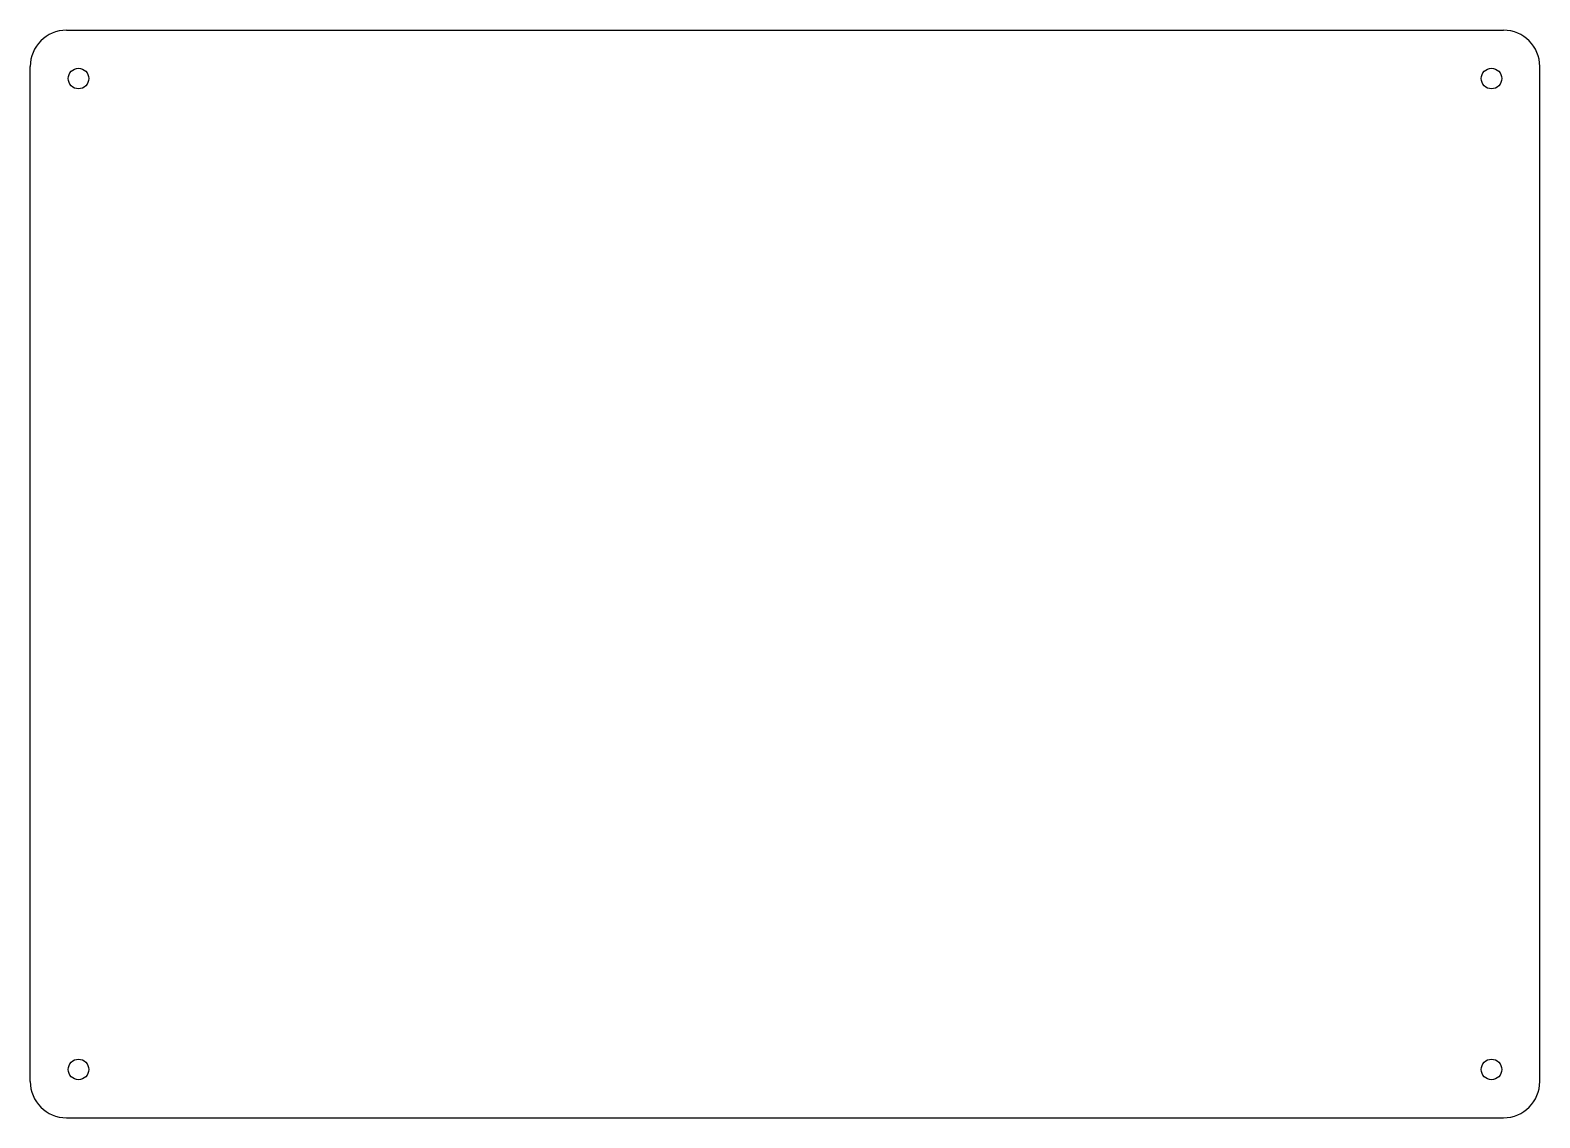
# Model space of a CAD drawing. Header units: millimetres. Extents: x 0 to 250, y 0 to 180.
import ezdxf

# ---------------------------------------------------------------- set-up
doc = ezdxf.new("R2010")
doc.units = ezdxf.units.MM

msp = doc.modelspace()

# ---------------------------------------------------------------- linework, layer by layer
at = {"layer": 'CUT'}
for p, q in [((6, 180), (244, 180)), ((0, 6), (0, 174)), ((250, 6), (250, 174)), ((6, 0), (244, 0))]:
    msp.add_line(p, q, dxfattribs=at)
for centre in [(8, 172), (242, 172), (8, 8), (242, 8)]:
    msp.add_circle(centre, 1.7, dxfattribs=at)
for centre, start, end in [((6, 174), 90, 180), ((244, 174), 0, 90), ((6, 6), 180, 270), ((244, 6), 270, 360)]:
    msp.add_arc(centre, 6, start, end, dxfattribs=at)

doc.saveas('drawing.dxf')
